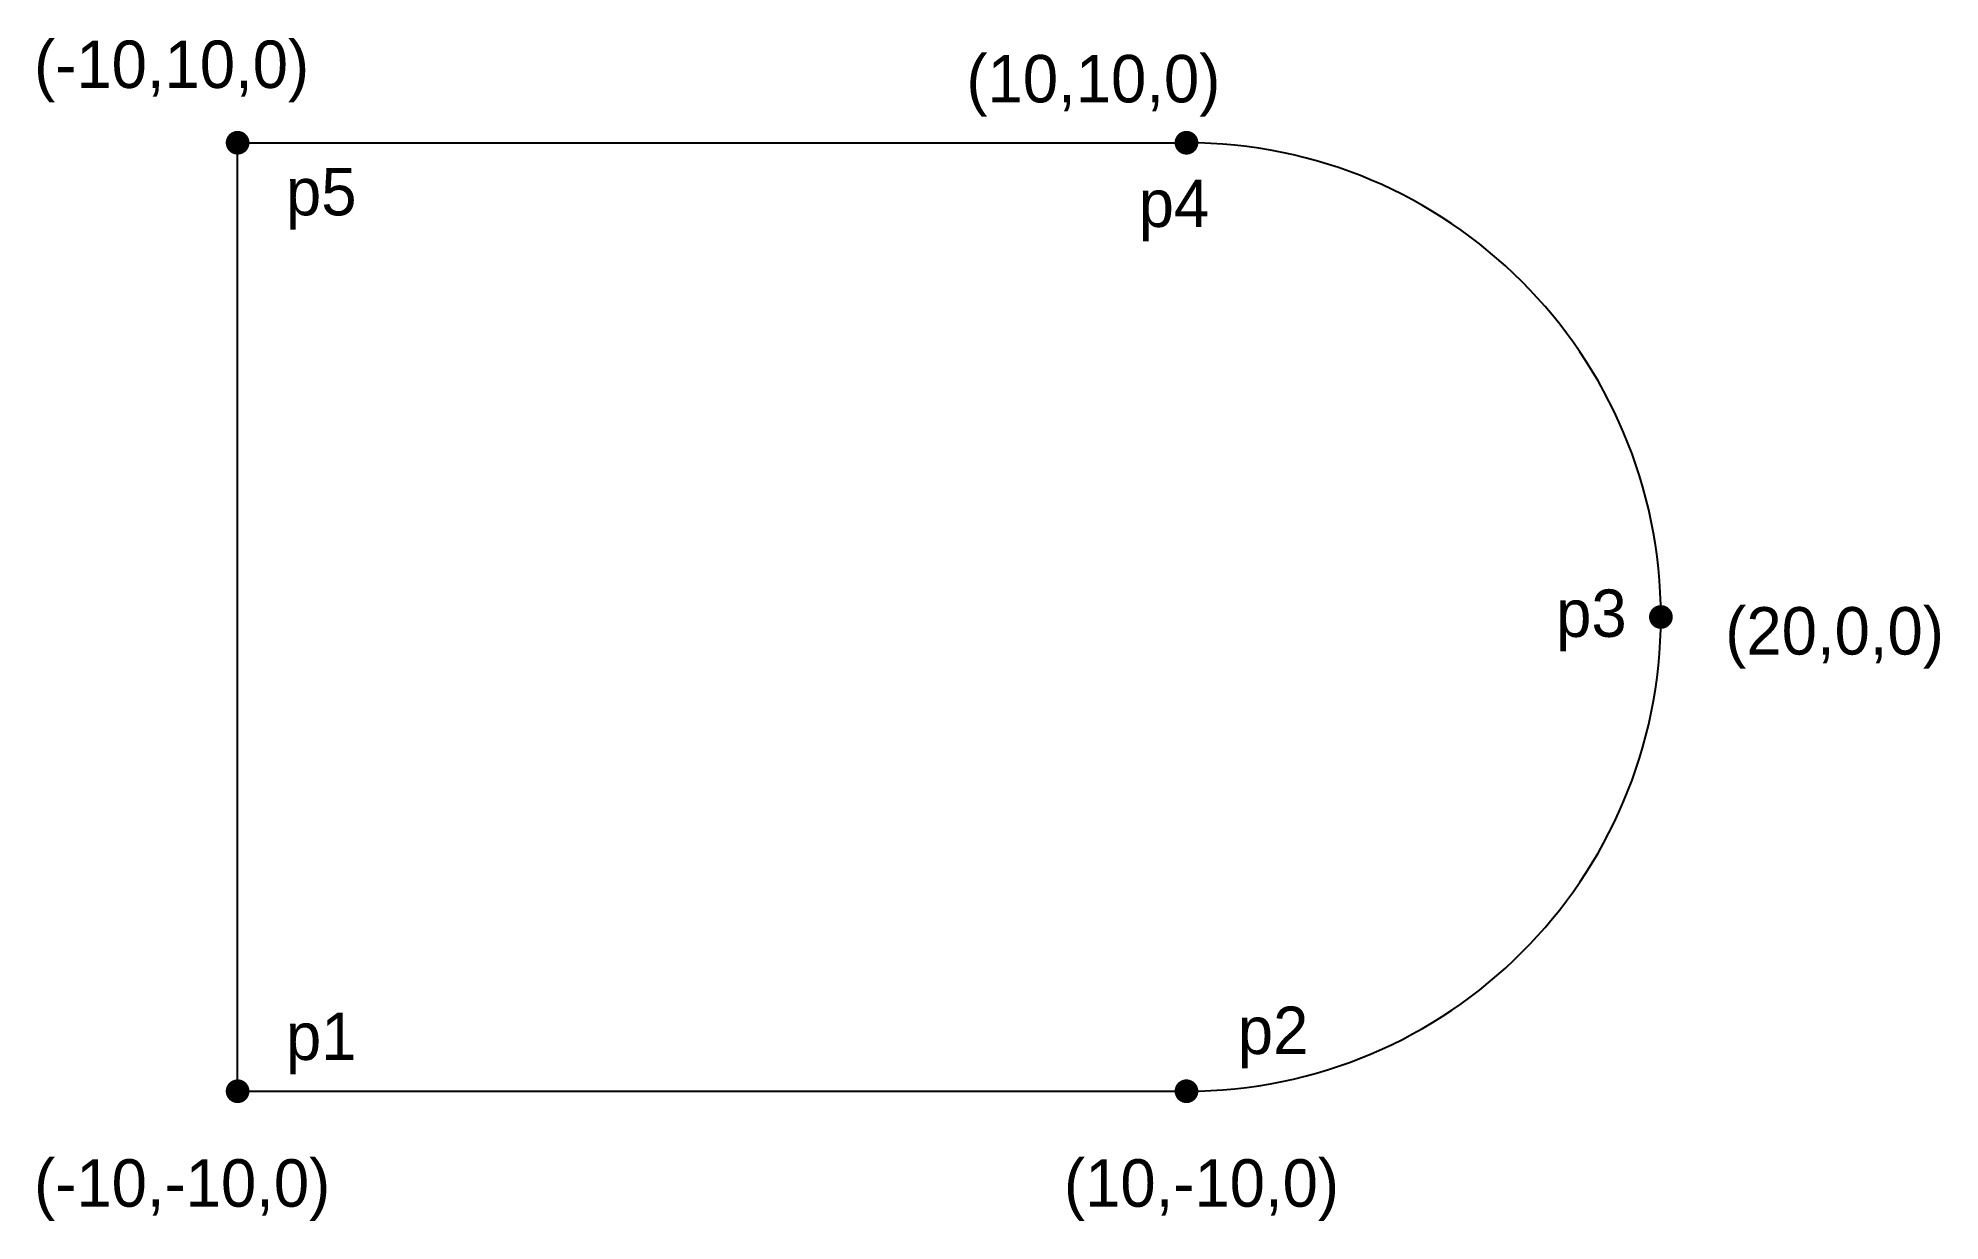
# Model space of a CAD drawing. Header units: inches. Extents: x -14.2 to 25.9, y -12.7 to 12.2.
import ezdxf

# ---------------------------------------------------------------- set-up
doc = ezdxf.new("R2010")
doc.units = ezdxf.units.IN
doc.header["$MEASUREMENT"] = 0

msp = doc.modelspace()

# ---------------------------------------------------------------- linework, layer by layer
for p, q in [((-10, -10), (-10, 10)), ((-10, 10), (10, 10)), ((-10, -10), (10, -10))]:
    msp.add_line(p, q)
at = {"const_width": 0.25}
for points in [[(-10.125, 10, 1), (-9.875, 10, 1)], [(9.875, 10, 1), (10.125, 10, 1)], [(19.875, 0, 1), (20.125, 0, 1)], [(-10.125, -10, 1), (-9.875, -10, 1)], [(9.875, -10, 1), (10.125, -10, 1)]]:
    msp.add_lwpolyline(points, format="xyb", close=True, dxfattribs=at)
msp.add_arc((10, 0), 10, 270, 90)
for p in [(-10, 10), (10, 10), (20, 0), (-10, -10), (10, -10)]:
    msp.add_point(p)

# ---------------------------------------------------------------- texts
for s, p in [('(-10,10,0)', (-14.29, 11.155)), ('(10,10,0)', (5.362, 10.851)), ('p5', (-8.981, 8.469)), ('p4', (8.993, 8.224)), ('p3', (17.792, -0.42)), ('(20,0,0)', (21.357, -0.792)), ('p1', (-8.981, -9.341)), ('p2', (11.082, -9.216)), ('(-10,-10,0)', (-14.29, -12.435)), ('(10,-10,0)', (7.418, -12.435))]:
    msp.add_text(s, height=1).set_placement(p)

doc.saveas('drawing.dxf')
